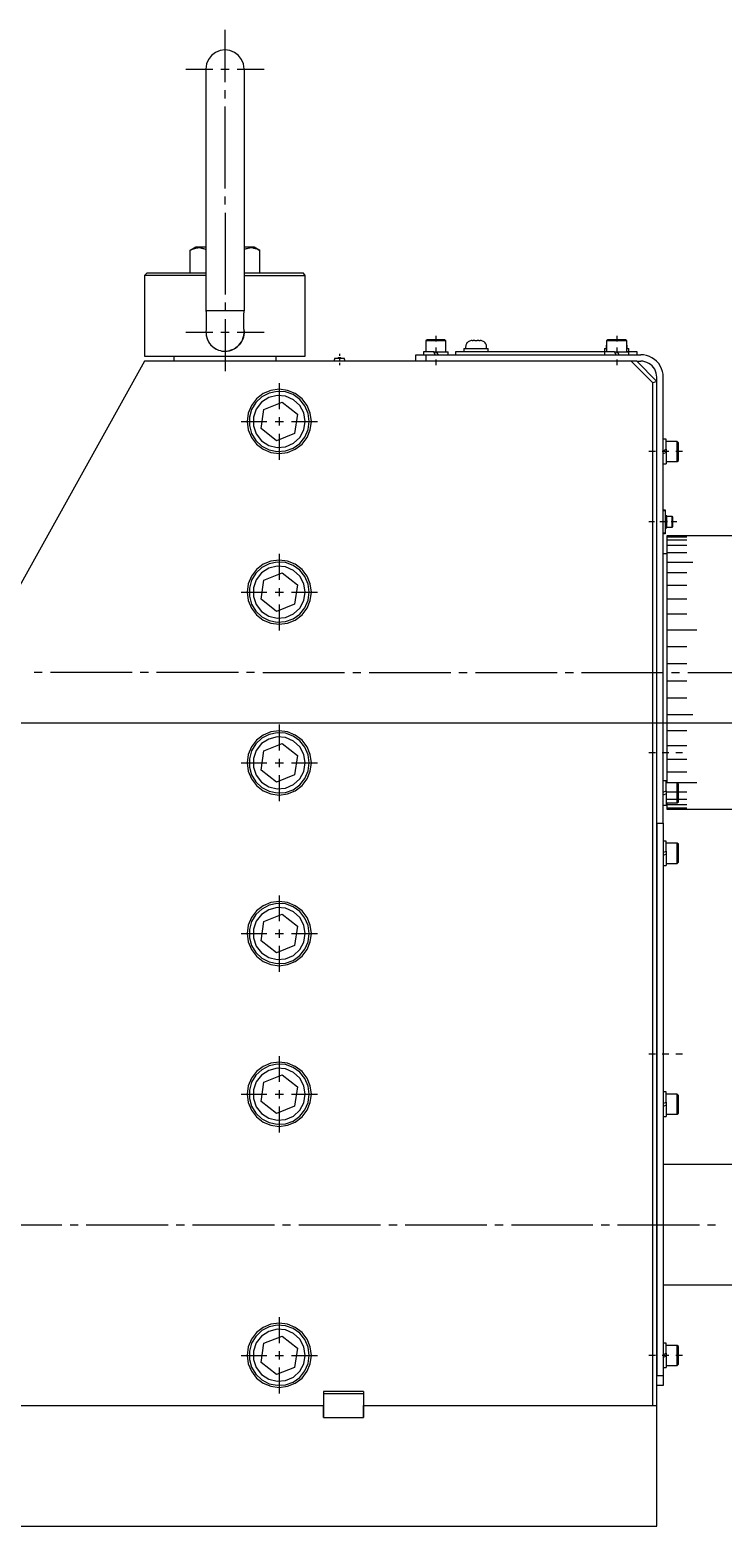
# Model space of a CAD drawing. Header units: millimetres. Extents: x -211 to 45495, y 24 to 52952.
# Drawn here: x 23802 to 24147, y 27031 to 27776 of the extents above; entities that cross this region are included whole.
import ezdxf

# ---------------------------------------------------------------- set-up
doc = ezdxf.new("R2010")
doc.units = ezdxf.units.MM
doc.layers.add('Layer2', color=7, linetype='Continuous')

# ---------------------------------------------------------------- blocks, each defined once
blk = doc.blocks.new('BLKF417')
at = {"layer": 'Layer2', "color": 7, "linetype": 'Continuous', "lineweight": 25}
for p, q in [((24108.42, 27611.16), (24107.38, 27611.42)), ((24109.45, 27610.81), (24108.42, 27611.16)), ((24110.4, 27610.38), (24109.45, 27610.81)), ((24111.26, 27609.78), (24110.4, 27610.38)), ((24112.03, 27609.09), (24111.26, 27609.78)), ((24112.72, 27608.32), (24112.03, 27609.09)), ((24113.33, 27607.45), (24112.72, 27608.32)), ((24113.76, 27606.51), (24113.33, 27607.45)), ((24114.1, 27605.56), (24113.76, 27606.51)), ((24114.27, 27604.53), (24114.1, 27605.56)), ((24114.36, 27603.49), (24114.27, 27604.53)), ((24114.36, 27381.49), (24114.36, 27603.49))]:
    blk.add_line(p, q, dxfattribs=at)
blk = doc.blocks.new('BLKF418')
at = {"layer": 'Layer2', "color": 7, "linetype": 'Continuous', "lineweight": 25}
for p, q in [((24109.28, 27614.26), (24107.81, 27614.6)), ((24110.66, 27613.83), (24109.28, 27614.26)), ((24111.95, 27613.14), (24110.66, 27613.83)), ((24113.24, 27612.36), (24111.95, 27613.14)), ((24114.27, 27611.42), (24113.24, 27612.36)), ((24115.31, 27610.3), (24114.27, 27611.42)), ((24116.08, 27609.09), (24115.31, 27610.3)), ((24116.77, 27607.71), (24116.08, 27609.09)), ((24117.2, 27606.33), (24116.77, 27607.71)), ((24117.46, 27604.96), (24117.2, 27606.33)), ((24117.54, 27603.49), (24117.46, 27604.96))]:
    blk.add_line(p, q, dxfattribs=at)
blk = doc.blocks.new('BLKF530')
at = {"layer": 'Layer2', "color": 7, "linetype": 'Continuous', "lineweight": 25}
for p, q in [((23889.86, 27626.14), (23889.95, 27625.37)), ((23889.95, 27625.37), (23889.95, 27624.59)), ((23889.95, 27624.59), (23890.12, 27623.82)), ((23890.12, 27623.82), (23890.38, 27623.04)), ((23890.38, 27623.04), (23890.63, 27622.27)), ((23890.63, 27622.27), (23890.98, 27621.49)), ((23890.98, 27621.49), (23891.41, 27620.8)), ((23891.41, 27620.8), (23891.84, 27620.11)), ((23891.84, 27620.11), (23892.36, 27619.51)), ((23892.36, 27619.51), (23892.96, 27618.99)), ((23892.96, 27618.99), (23893.56, 27618.39)), ((23893.56, 27618.39), (23894.25, 27617.96))]:
    blk.add_line(p, q, dxfattribs=at)
blk = doc.blocks.new('BLKF531')
at = {"layer": 'Layer2', "color": 7, "linetype": 'Continuous', "lineweight": 25}
for p, q in [((23908.72, 27624.42), (23908.55, 27623.39)), ((23908.89, 27625.54), (23908.72, 27624.42)), ((23908.89, 27626.57), (23908.89, 27625.54)), ((23903.9, 27617.53), (23902.86, 27617.1)), ((23904.76, 27618.13), (23903.9, 27617.53)), ((23905.62, 27618.82), (23904.76, 27618.13)), ((23906.39, 27619.6), (23905.62, 27618.82)), ((23907.08, 27620.46), (23906.39, 27619.6)), ((23907.68, 27621.32), (23907.08, 27620.46)), ((23908.2, 27622.35), (23907.68, 27621.32)), ((23908.55, 27623.39), (23908.2, 27622.35))]:
    blk.add_line(p, q, dxfattribs=at)
blk = doc.blocks.new('BLKF532')
at = {"layer": 'Layer2', "color": 7, "linetype": 'Continuous', "lineweight": 25}
for p, q in [((23882.11, 27666.7), (23882.54, 27666.87)), ((23882.11, 27655.25), (23882.11, 27666.7)), ((23882.54, 27666.87), (23882.88, 27667.05)), ((23882.88, 27667.05), (23883.23, 27667.22)), ((23883.23, 27667.22), (23883.66, 27667.39)), ((23883.66, 27667.39), (23884, 27667.56)), ((23884, 27667.56), (23884.35, 27667.65)), ((23884.35, 27667.65), (23884.43, 27667.65)), ((23884.43, 27667.65), (23884.86, 27667.82)), ((23884.86, 27667.82), (23885.38, 27667.91)), ((23885.38, 27667.91), (23885.81, 27667.91)), ((23885.81, 27667.91), (23886.33, 27667.99)), ((23886.33, 27667.99), (23886.67, 27667.99)), ((23886.67, 27667.99), (23886.76, 27667.99)), ((23886.76, 27667.99), (23887.19, 27667.91)), ((23887.19, 27667.91), (23887.62, 27667.82)), ((23887.62, 27667.82), (23887.96, 27667.73)), ((23887.96, 27667.73), (23888.4, 27667.65)), ((23888.4, 27667.65), (23888.74, 27667.56)), ((23888.74, 27667.56), (23889.17, 27667.39)), ((23889.17, 27667.39), (23889.51, 27667.22))]:
    blk.add_line(p, q, dxfattribs=at)
blk = doc.blocks.new('BLKF533')
at = {"layer": 'Layer2', "color": 7, "linetype": 'Continuous', "lineweight": 25}
for p, q in [((23908.89, 27667.13), (23909.32, 27667.22)), ((23908.89, 27667.05), (23908.89, 27667.13)), ((23909.32, 27667.22), (23909.67, 27667.39)), ((23909.67, 27667.39), (23910.1, 27667.56)), ((23910.1, 27667.56), (23910.35, 27667.65)), ((23910.35, 27667.65), (23910.87, 27667.82)), ((23910.87, 27667.82), (23911.3, 27667.91)), ((23911.3, 27667.91), (23911.82, 27667.91)), ((23911.82, 27667.91), (23912.25, 27667.99)), ((23912.25, 27667.99), (23912.68, 27667.99)), ((23912.68, 27667.99), (23912.77, 27667.99)), ((23912.77, 27667.99), (23913.2, 27667.91)), ((23913.2, 27667.91), (23913.54, 27667.82)), ((23913.54, 27667.82), (23913.97, 27667.73)), ((23913.97, 27667.73), (23914.4, 27667.65)), ((23914.4, 27667.65), (23914.66, 27667.56)), ((23914.66, 27667.56), (23914.75, 27667.56)), ((23914.75, 27667.56), (23915.18, 27667.39)), ((23915.18, 27667.39), (23915.61, 27667.22)), ((23915.61, 27667.22), (23915.95, 27666.96)), ((23915.95, 27666.96), (23916.38, 27666.79))]:
    blk.add_line(p, q, dxfattribs=at)
blk = doc.blocks.new('BLKF534')
at = {"layer": 'Layer2', "color": 7, "linetype": 'Continuous', "lineweight": 25}
for p, q in [((23908.46, 27623.21), (23908.72, 27624.25)), ((23908.72, 27624.25), (23908.89, 27625.37)), ((23901.57, 27616.67), (23902.6, 27617.01)), ((23902.6, 27617.01), (23903.64, 27617.44)), ((23903.64, 27617.44), (23904.58, 27617.96)), ((23904.58, 27617.96), (23905.45, 27618.65)), ((23905.45, 27618.65), (23906.31, 27619.42)), ((23906.31, 27619.42), (23907, 27620.29)), ((23907, 27620.29), (23907.6, 27621.15)), ((23907.6, 27621.15), (23908.12, 27622.18)), ((23908.12, 27622.18), (23908.46, 27623.21))]:
    blk.add_line(p, q, dxfattribs=at)
blk = doc.blocks.new('BLKF535')
at = {"layer": 'Layer2', "color": 7, "linetype": 'Continuous', "lineweight": 25}
for p, q in [((23897.09, 27616.75), (23897.44, 27616.67)), ((23897.44, 27616.67), (23897.87, 27616.5)), ((23897.87, 27616.5), (23897.95, 27616.5)), ((23897.95, 27616.5), (23898.38, 27616.41)), ((23898.38, 27616.41), (23898.47, 27616.41)), ((23898.47, 27616.41), (23898.82, 27616.41)), ((23898.82, 27616.41), (23899.16, 27616.41)), ((23899.16, 27616.41), (23899.5, 27616.32)), ((23899.5, 27616.32), (23899.85, 27616.41)), ((23899.85, 27616.41), (23900.28, 27616.41)), ((23900.28, 27616.41), (23900.54, 27616.5)), ((23900.54, 27616.5), (23900.97, 27616.58)), ((23900.97, 27616.58), (23901.4, 27616.67))]:
    blk.add_line(p, q, dxfattribs=at)
blk = doc.blocks.new('BLKF536')
at = {"layer": 'Layer2', "color": 7, "linetype": 'Continuous', "lineweight": 25}
for p, q in [((23908.8, 27635.36), (23908.89, 27635.79)), ((23908.8, 27627.43), (23908.8, 27635.36)), ((23908.89, 27635.79), (23908.89, 27636.22)), ((23908.89, 27627.17), (23908.8, 27627.43)), ((23908.89, 27626.4), (23908.89, 27627.17))]:
    blk.add_line(p, q, dxfattribs=at)
blk = doc.blocks.new('BLKF537')
at = {"layer": 'Layer2', "color": 7, "linetype": 'Continuous', "lineweight": 25}
for p, q in [((23889.86, 27636.56), (23889.86, 27636.47)), ((23889.86, 27636.47), (23889.95, 27636.04)), ((23889.95, 27636.04), (23889.95, 27626.74)), ((23889.95, 27626.74), (23889.86, 27626.4)), ((23889.86, 27626.4), (23889.95, 27625.37)), ((23889.95, 27625.37), (23890.03, 27624.25)), ((23890.03, 27624.25), (23890.29, 27623.21)), ((23890.29, 27623.21), (23890.72, 27622.18)), ((23890.72, 27622.18), (23891.15, 27621.15)), ((23891.15, 27621.15), (23891.75, 27620.29)), ((23891.75, 27620.29), (23892.53, 27619.42)), ((23892.53, 27619.42), (23893.3, 27618.65)), ((23893.3, 27618.65), (23894.16, 27618.05)), ((23894.16, 27618.05), (23895.11, 27617.44)), ((23895.11, 27617.44), (23896.15, 27617.01))]:
    blk.add_line(p, q, dxfattribs=at)
blk = doc.blocks.new('BLKF538')
at = {"layer": 'Layer2', "color": 7, "linetype": 'Continuous', "lineweight": 25}
for p, q in [((23894.6, 27765.22), (23892.7, 27763.67)), ((23896.92, 27766.16), (23894.6, 27765.22)), ((23899.42, 27766.42), (23896.92, 27766.16)), ((23901.83, 27766.16), (23899.42, 27766.42)), ((23904.15, 27765.22), (23901.83, 27766.16)), ((23906.13, 27763.67), (23904.15, 27765.22)), ((23890.2, 27759.45), (23889.86, 27756.95)), ((23891.15, 27761.68), (23890.2, 27759.45)), ((23892.7, 27763.67), (23891.15, 27761.68)), ((23907.6, 27761.68), (23906.13, 27763.67)), ((23908.55, 27759.45), (23907.6, 27761.68)), ((23908.89, 27756.95), (23908.55, 27759.45))]:
    blk.add_line(p, q, dxfattribs=at)
blk = doc.blocks.new('BLKF581')
at = {"layer": 'Layer2', "color": 7, "linetype": 'Continuous', "lineweight": 25}
for p, q in [((23917.76, 27258.69), (23914.75, 27255.94)), ((23921.38, 27260.59), (23917.76, 27258.69)), ((23925.34, 27261.45), (23921.38, 27260.59)), ((23929.47, 27261.19), (23925.34, 27261.45)), ((23933.26, 27259.81), (23929.47, 27261.19)), ((23936.62, 27257.4), (23933.26, 27259.81)), ((23912.59, 27252.41), (23911.56, 27248.53)), ((23914.75, 27255.94), (23912.59, 27252.41)), ((23939.2, 27254.3), (23936.62, 27257.4)), ((23940.84, 27250.51), (23939.2, 27254.3)), ((23911.56, 27248.53), (23911.56, 27244.4)), ((23911.56, 27244.4), (23912.59, 27240.52)), ((23941.36, 27246.46), (23940.84, 27250.51)), ((23912.59, 27240.52), (23914.75, 27236.99)), ((23914.75, 27236.99), (23917.76, 27234.24)), ((23936.62, 27235.53), (23939.2, 27238.71)), ((23939.2, 27238.71), (23940.84, 27242.42)), ((23917.76, 27234.24), (23921.38, 27232.34)), ((23921.38, 27232.34), (23925.34, 27231.48)), ((23925.34, 27231.48), (23929.47, 27231.74)), ((23929.47, 27231.74), (23933.26, 27233.12)), ((23933.26, 27233.12), (23936.62, 27235.53))]:
    blk.add_line(p, q, dxfattribs=at)
blk = doc.blocks.new('BLKF582')
at = {"layer": 'Layer2', "color": 7, "linetype": 'Continuous', "lineweight": 25}
for p, q in [((23925.34, 27259.38), (23921.2, 27258.35)), ((23929.56, 27259.04), (23925.34, 27259.38)), ((23933.52, 27257.31), (23929.56, 27259.04)), ((23914.92, 27252.66), (23913.54, 27248.62)), ((23917.59, 27256.02), (23914.92, 27252.66)), ((23921.2, 27258.35), (23917.59, 27256.02)), ((23936.62, 27254.47), (23933.52, 27257.31)), ((23938.69, 27250.68), (23936.62, 27254.47)), ((23913.54, 27248.62), (23913.54, 27244.31)), ((23913.54, 27244.31), (23914.92, 27240.26)), ((23939.37, 27246.46), (23938.69, 27250.68)), ((23914.92, 27240.26), (23917.59, 27236.91)), ((23917.59, 27236.91), (23921.2, 27234.58)), ((23933.52, 27235.61), (23936.62, 27238.46)), ((23936.62, 27238.46), (23938.69, 27242.24)), ((23921.2, 27234.58), (23925.34, 27233.55)), ((23925.34, 27233.55), (23929.56, 27233.89)), ((23929.56, 27233.89), (23933.52, 27235.61))]:
    blk.add_line(p, q, dxfattribs=at)
blk = doc.blocks.new('BLKF583')
at = {"layer": 'Layer2', "color": 7, "linetype": 'Continuous', "lineweight": 25}
for p, q in [((23914.75, 27505.93), (23912.59, 27502.39)), ((23917.76, 27508.68), (23914.75, 27505.93)), ((23921.38, 27510.58), (23917.76, 27508.68)), ((23925.34, 27511.44), (23921.38, 27510.58)), ((23929.47, 27511.18), (23925.34, 27511.44)), ((23933.26, 27509.8), (23929.47, 27511.18)), ((23936.62, 27507.39), (23933.26, 27509.8)), ((23939.2, 27504.29), (23936.62, 27507.39)), ((23912.59, 27502.39), (23911.56, 27498.52)), ((23911.56, 27498.52), (23911.56, 27494.39)), ((23940.84, 27500.5), (23939.2, 27504.29)), ((23941.36, 27496.45), (23940.84, 27500.5)), ((23911.56, 27494.39), (23912.59, 27490.51)), ((23912.59, 27490.51), (23914.75, 27486.98)), ((23939.2, 27488.7), (23940.84, 27492.41)), ((23914.75, 27486.98), (23917.76, 27484.22)), ((23917.76, 27484.22), (23921.38, 27482.33)), ((23921.38, 27482.33), (23925.34, 27481.47)), ((23929.47, 27481.81), (23933.26, 27483.11)), ((23933.26, 27483.11), (23936.62, 27485.52)), ((23936.62, 27485.52), (23939.2, 27488.7)), ((23925.34, 27481.47), (23929.47, 27481.81))]:
    blk.add_line(p, q, dxfattribs=at)
blk = doc.blocks.new('BLKF584')
at = {"layer": 'Layer2', "color": 7, "linetype": 'Continuous', "lineweight": 25}
for p, q in [((23917.59, 27506.01), (23914.92, 27502.65)), ((23921.2, 27508.34), (23917.59, 27506.01)), ((23925.34, 27509.37), (23921.2, 27508.34)), ((23929.56, 27509.03), (23925.34, 27509.37)), ((23933.52, 27507.3), (23929.56, 27509.03)), ((23936.62, 27504.46), (23933.52, 27507.3)), ((23938.69, 27500.67), (23936.62, 27504.46)), ((23914.92, 27502.65), (23913.54, 27498.61)), ((23913.54, 27498.61), (23913.54, 27494.3)), ((23939.37, 27496.45), (23938.69, 27500.67)), ((23913.54, 27494.3), (23914.92, 27490.25)), ((23914.92, 27490.25), (23917.59, 27486.89)), ((23936.62, 27488.44), (23938.69, 27492.23)), ((23917.59, 27486.89), (23921.2, 27484.57)), ((23921.2, 27484.57), (23925.34, 27483.54)), ((23925.34, 27483.54), (23929.56, 27483.88)), ((23929.56, 27483.88), (23933.52, 27485.6)), ((23933.52, 27485.6), (23936.62, 27488.44))]:
    blk.add_line(p, q, dxfattribs=at)
blk = doc.blocks.new('BLKF585')
at = {"layer": 'Layer2', "color": 7, "linetype": 'Continuous', "lineweight": 25}
for p, q in [((23921.2, 27423.34), (23917.59, 27421.02)), ((23925.34, 27424.38), (23921.2, 27423.34)), ((23929.56, 27424.03), (23925.34, 27424.38)), ((23933.52, 27422.31), (23929.56, 27424.03)), ((23914.92, 27417.66), (23913.54, 27413.61)), ((23917.59, 27421.02), (23914.92, 27417.66)), ((23936.62, 27419.47), (23933.52, 27422.31)), ((23938.69, 27415.68), (23936.62, 27419.47)), ((23939.37, 27411.46), (23938.69, 27415.68)), ((23913.54, 27413.61), (23913.54, 27409.31)), ((23913.54, 27409.31), (23914.92, 27405.26)), ((23914.92, 27405.26), (23917.59, 27401.9)), ((23917.59, 27401.9), (23921.2, 27399.57)), ((23929.56, 27398.89), (23933.52, 27400.61)), ((23933.52, 27400.61), (23936.62, 27403.45)), ((23936.62, 27403.45), (23938.69, 27407.24)), ((23921.2, 27399.57), (23925.34, 27398.54)), ((23925.34, 27398.54), (23929.56, 27398.89))]:
    blk.add_line(p, q, dxfattribs=at)
blk = doc.blocks.new('BLKF586')
at = {"layer": 'Layer2', "color": 7, "linetype": 'Continuous', "lineweight": 25}
for p, q in [((23917.76, 27423.69), (23914.75, 27420.93)), ((23921.38, 27425.58), (23917.76, 27423.69)), ((23925.34, 27426.44), (23921.38, 27425.58)), ((23929.47, 27426.18), (23925.34, 27426.44)), ((23933.26, 27424.81), (23929.47, 27426.18)), ((23936.62, 27422.39), (23933.26, 27424.81)), ((23912.59, 27417.4), (23911.56, 27413.53)), ((23914.75, 27420.93), (23912.59, 27417.4)), ((23939.2, 27419.29), (23936.62, 27422.39)), ((23940.84, 27415.51), (23939.2, 27419.29)), ((23941.36, 27411.46), (23940.84, 27415.51)), ((23911.56, 27413.53), (23911.56, 27409.39)), ((23911.56, 27409.39), (23912.59, 27405.52)), ((23912.59, 27405.52), (23914.75, 27401.99)), ((23914.75, 27401.99), (23917.76, 27399.23)), ((23933.26, 27398.11), (23936.62, 27400.52)), ((23936.62, 27400.52), (23939.2, 27403.71)), ((23939.2, 27403.71), (23940.84, 27407.41)), ((23917.76, 27399.23), (23921.38, 27397.34)), ((23921.38, 27397.34), (23925.34, 27396.47)), ((23925.34, 27396.47), (23929.47, 27396.73)), ((23929.47, 27396.73), (23933.26, 27398.11))]:
    blk.add_line(p, q, dxfattribs=at)
blk = doc.blocks.new('BLKF587')
at = {"layer": 'Layer2', "color": 7, "linetype": 'Continuous', "lineweight": 25}
for p, q in [((23917.59, 27336.02), (23914.92, 27332.66)), ((23921.2, 27338.35), (23917.59, 27336.02)), ((23925.34, 27339.38), (23921.2, 27338.35)), ((23929.56, 27339.04), (23925.34, 27339.38)), ((23933.52, 27337.31), (23929.56, 27339.04)), ((23936.62, 27334.47), (23933.52, 27337.31)), ((23938.69, 27330.68), (23936.62, 27334.47)), ((23914.92, 27332.66), (23913.54, 27328.62)), ((23913.54, 27328.62), (23913.54, 27324.31)), ((23939.37, 27326.46), (23938.69, 27330.68)), ((23913.54, 27324.31), (23914.92, 27320.26)), ((23914.92, 27320.26), (23917.59, 27316.91)), ((23933.52, 27315.61), (23936.62, 27318.46)), ((23936.62, 27318.46), (23938.69, 27322.24)), ((23917.59, 27316.91), (23921.2, 27314.58)), ((23921.2, 27314.58), (23925.34, 27313.55)), ((23925.34, 27313.55), (23929.56, 27313.89)), ((23929.56, 27313.89), (23933.52, 27315.61))]:
    blk.add_line(p, q, dxfattribs=at)
blk = doc.blocks.new('BLKF588')
at = {"layer": 'Layer2', "color": 7, "linetype": 'Continuous', "lineweight": 25}
for p, q in [((23921.38, 27340.59), (23917.76, 27338.69)), ((23925.34, 27341.45), (23921.38, 27340.59)), ((23929.47, 27341.19), (23925.34, 27341.45)), ((23933.26, 27339.81), (23929.47, 27341.19)), ((23914.75, 27335.94), (23912.59, 27332.41)), ((23917.76, 27338.69), (23914.75, 27335.94)), ((23936.62, 27337.4), (23933.26, 27339.81)), ((23939.2, 27334.21), (23936.62, 27337.4)), ((23940.84, 27330.51), (23939.2, 27334.21)), ((23912.59, 27332.41), (23911.56, 27328.53)), ((23911.56, 27328.53), (23911.56, 27324.4)), ((23941.36, 27326.46), (23940.84, 27330.51)), ((23911.56, 27324.4), (23912.59, 27320.52)), ((23912.59, 27320.52), (23914.75, 27316.99)), ((23936.62, 27315.53), (23939.2, 27318.63)), ((23939.2, 27318.63), (23940.84, 27322.42)), ((23914.75, 27316.99), (23917.76, 27314.24)), ((23917.76, 27314.24), (23921.38, 27312.34)), ((23921.38, 27312.34), (23925.34, 27311.48)), ((23925.34, 27311.48), (23929.47, 27311.74)), ((23929.47, 27311.74), (23933.26, 27313.12)), ((23933.26, 27313.12), (23936.62, 27315.53))]:
    blk.add_line(p, q, dxfattribs=at)
blk = doc.blocks.new('BLKF589')
at = {"layer": 'Layer2', "color": 7, "linetype": 'Continuous', "lineweight": 25}
for p, q in [((23925.34, 27594.45), (23921.2, 27593.33)), ((23929.56, 27594.02), (23925.34, 27594.45)), ((23933.52, 27592.3), (23929.56, 27594.02)), ((23914.92, 27587.65), (23913.54, 27583.6)), ((23917.59, 27591.01), (23914.92, 27587.65)), ((23921.2, 27593.33), (23917.59, 27591.01)), ((23936.62, 27589.46), (23933.52, 27592.3)), ((23938.69, 27585.67), (23936.62, 27589.46)), ((23913.54, 27583.6), (23913.54, 27579.29)), ((23913.54, 27579.29), (23914.92, 27575.25)), ((23939.37, 27581.45), (23938.69, 27585.67)), ((23914.92, 27575.25), (23917.59, 27571.89)), ((23917.59, 27571.89), (23921.2, 27569.56)), ((23933.52, 27570.6), (23936.62, 27573.44)), ((23936.62, 27573.44), (23938.69, 27577.23)), ((23921.2, 27569.56), (23925.34, 27568.53)), ((23925.34, 27568.53), (23929.56, 27568.88)), ((23929.56, 27568.88), (23933.52, 27570.6))]:
    blk.add_line(p, q, dxfattribs=at)
blk = doc.blocks.new('BLKF590')
at = {"layer": 'Layer2', "color": 7, "linetype": 'Continuous', "lineweight": 25}
for p, q in [((23921.38, 27595.57), (23917.76, 27593.68)), ((23925.34, 27596.43), (23921.38, 27595.57)), ((23929.47, 27596.17), (23925.34, 27596.43)), ((23933.26, 27594.8), (23929.47, 27596.17)), ((23936.62, 27592.38), (23933.26, 27594.8)), ((23912.59, 27587.39), (23911.56, 27583.51)), ((23914.75, 27590.92), (23912.59, 27587.39)), ((23917.76, 27593.68), (23914.75, 27590.92)), ((23939.2, 27589.28), (23936.62, 27592.38)), ((23940.84, 27585.5), (23939.2, 27589.28)), ((23911.56, 27583.51), (23911.56, 27579.38)), ((23911.56, 27579.38), (23912.59, 27575.51)), ((23941.36, 27581.45), (23940.84, 27585.5)), ((23912.59, 27575.51), (23914.75, 27571.98)), ((23914.75, 27571.98), (23917.76, 27569.22)), ((23936.62, 27570.51), (23939.2, 27573.7)), ((23939.2, 27573.7), (23940.84, 27577.4)), ((23917.76, 27569.22), (23921.38, 27567.32)), ((23921.38, 27567.32), (23925.34, 27566.46)), ((23925.34, 27566.46), (23929.47, 27566.81)), ((23929.47, 27566.81), (23933.26, 27568.1)), ((23933.26, 27568.1), (23936.62, 27570.51))]:
    blk.add_line(p, q, dxfattribs=at)
blk = doc.blocks.new('BLKF591')
at = {"layer": 'Layer2', "color": 7, "linetype": 'Continuous', "lineweight": 25}
for p, q in [((23914.75, 27125.9), (23912.59, 27122.46)), ((23917.76, 27128.75), (23914.75, 27125.9)), ((23921.38, 27130.64), (23917.76, 27128.75)), ((23925.34, 27131.42), (23921.38, 27130.64)), ((23929.47, 27131.16), (23925.34, 27131.42)), ((23933.26, 27129.78), (23929.47, 27131.16)), ((23936.62, 27127.45), (23933.26, 27129.78)), ((23939.2, 27124.27), (23936.62, 27127.45)), ((23912.59, 27122.46), (23911.56, 27118.5)), ((23911.56, 27118.5), (23911.56, 27114.45)), ((23940.84, 27120.48), (23939.2, 27124.27)), ((23941.36, 27116.43), (23940.84, 27120.48)), ((23911.56, 27114.45), (23912.59, 27110.49)), ((23912.59, 27110.49), (23914.75, 27107.04)), ((23939.2, 27108.68), (23940.84, 27112.38)), ((23914.75, 27107.04), (23917.76, 27104.2)), ((23917.76, 27104.2), (23921.38, 27102.31)), ((23921.38, 27102.31), (23925.34, 27101.53)), ((23929.47, 27101.79), (23933.26, 27103.17)), ((23933.26, 27103.17), (23936.62, 27105.49)), ((23936.62, 27105.49), (23939.2, 27108.68)), ((23925.34, 27101.53), (23929.47, 27101.79))]:
    blk.add_line(p, q, dxfattribs=at)
blk = doc.blocks.new('BLKF592')
at = {"layer": 'Layer2', "color": 7, "linetype": 'Continuous', "lineweight": 25}
for p, q in [((23917.59, 27125.99), (23914.92, 27122.63)), ((23921.2, 27128.4), (23917.59, 27125.99)), ((23925.34, 27129.43), (23921.2, 27128.4)), ((23929.56, 27129.09), (23925.34, 27129.43)), ((23933.52, 27127.37), (23929.56, 27129.09)), ((23936.62, 27124.44), (23933.52, 27127.37)), ((23914.92, 27122.63), (23913.54, 27118.58)), ((23913.54, 27118.58), (23913.54, 27114.36)), ((23938.69, 27120.65), (23936.62, 27124.44)), ((23939.37, 27116.43), (23938.69, 27120.65)), ((23913.54, 27114.36), (23914.92, 27110.32)), ((23914.92, 27110.32), (23917.59, 27106.87)), ((23936.62, 27108.51), (23938.69, 27112.21)), ((23917.59, 27106.87), (23921.2, 27104.55)), ((23921.2, 27104.55), (23925.34, 27103.51)), ((23925.34, 27103.51), (23929.56, 27103.86)), ((23929.56, 27103.86), (23933.52, 27105.58)), ((23933.52, 27105.58), (23936.62, 27108.51))]:
    blk.add_line(p, q, dxfattribs=at)
blk = doc.blocks.new('BLKF612')
at = {"layer": 'Layer2', "color": 7, "linetype": 'Continuous', "lineweight": 25}
for p, q in [((23955.74, 27613.05), (23955.65, 27613.05)), ((23955.65, 27613.05), (23955.65, 27612.97)), ((23955.82, 27613.14), (23955.74, 27613.14)), ((23955.74, 27613.14), (23955.74, 27613.05)), ((23955.91, 27613.22), (23955.82, 27613.22)), ((23955.82, 27613.22), (23955.82, 27613.14))]:
    blk.add_line(p, q, dxfattribs=at)
blk = doc.blocks.new('BLKF613')
at = {"layer": 'Layer2', "color": 7, "linetype": 'Continuous', "lineweight": 25}
for p, q in [((23956.94, 27613.14), (23956.94, 27613.22)), ((23957.03, 27613.14), (23956.94, 27613.14)), ((23957.03, 27613.05), (23957.03, 27613.14)), ((23957.11, 27613.05), (23957.03, 27613.05)), ((23957.11, 27612.97), (23957.11, 27613.05)), ((23957.2, 27612.97), (23957.11, 27612.97))]:
    blk.add_line(p, q, dxfattribs=at)
blk = doc.blocks.new('BLKF618')
at = {"layer": 'Layer2', "color": 7, "linetype": 'Continuous', "lineweight": 25}
for p, q in [((24089.21, 27619.08), (24089.13, 27618.99)), ((24089.13, 27618.99), (24089.13, 27618.91)), ((24089.13, 27618.91), (24089.13, 27618.74)), ((24089.13, 27618.74), (24089.13, 27618.65)), ((24089.3, 27619.51), (24089.21, 27619.42)), ((24089.21, 27619.42), (24089.21, 27619.25)), ((24089.21, 27619.25), (24089.21, 27619.17)), ((24089.21, 27619.17), (24089.21, 27619.08)), ((24089.39, 27619.77), (24089.3, 27619.68)), ((24089.3, 27619.68), (24089.3, 27619.51))]:
    blk.add_line(p, q, dxfattribs=at)
blk = doc.blocks.new('BLKF619')
at = {"layer": 'Layer2', "color": 7, "linetype": 'Continuous', "lineweight": 25}
for p, q in [((24099.46, 27619.6), (24099.46, 27619.68)), ((24099.46, 27619.51), (24099.46, 27619.6)), ((24099.55, 27619.42), (24099.46, 27619.51)), ((24099.55, 27619.08), (24099.55, 27619.42)), ((24099.63, 27618.99), (24099.55, 27619.08)), ((24099.63, 27618.56), (24099.63, 27618.99))]:
    blk.add_line(p, q, dxfattribs=at)
blk = doc.blocks.new('BLKF620')
at = {"layer": 'Layer2', "color": 7, "linetype": 'Continuous', "lineweight": 25}
for p, q in [((24019.37, 27619.77), (24019.2, 27619.42)), ((24019.2, 27619.42), (24019.2, 27618.99)), ((24019.55, 27620.11), (24019.37, 27619.77)), ((24019.81, 27620.54), (24019.55, 27620.11)), ((24020.06, 27620.8), (24019.81, 27620.54)), ((24020.41, 27621.06), (24020.06, 27620.8)), ((24020.75, 27621.32), (24020.41, 27621.06)), ((24021.1, 27621.49), (24020.75, 27621.32)), ((24021.53, 27621.66), (24021.1, 27621.49)), ((24021.96, 27621.75), (24021.53, 27621.66)), ((24022.3, 27621.75), (24021.96, 27621.75))]:
    blk.add_line(p, q, dxfattribs=at)
blk = doc.blocks.new('BLKF621')
at = {"layer": 'Layer2', "color": 7, "linetype": 'Continuous', "lineweight": 25}
for p, q in [((24026.87, 27621.75), (24026.44, 27621.75)), ((24027.3, 27621.66), (24026.87, 27621.75)), ((24027.64, 27621.49), (24027.3, 27621.66)), ((24028.07, 27621.32), (24027.64, 27621.49)), ((24028.42, 27621.06), (24028.07, 27621.32)), ((24028.68, 27620.8), (24028.42, 27621.06)), ((24028.93, 27620.54), (24028.68, 27620.8)), ((24029.19, 27620.11), (24028.93, 27620.54)), ((24029.36, 27619.77), (24029.19, 27620.11)), ((24029.54, 27619.42), (24029.36, 27619.77)), ((24029.62, 27618.99), (24029.54, 27619.42)), ((24029.62, 27618.56), (24029.62, 27618.99))]:
    blk.add_line(p, q, dxfattribs=at)
blk = doc.blocks.new('BLKF790')
at = {"layer": 'Layer2', "color": 7, "linetype": 'Continuous', "lineweight": 25}
for p, q in [((23922.24, 27131.93), (23918.36, 27130.3)), ((23926.37, 27132.45), (23922.24, 27131.93)), ((23930.51, 27131.93), (23926.37, 27132.45)), ((23934.38, 27130.3), (23930.51, 27131.93)), ((23915.09, 27127.8), (23912.51, 27124.44)), ((23918.36, 27130.3), (23915.09, 27127.8)), ((23937.74, 27127.8), (23934.38, 27130.3)), ((23940.24, 27124.44), (23937.74, 27127.8)), ((23910.96, 27120.65), (23910.35, 27116.43)), ((23912.51, 27124.44), (23910.96, 27120.65)), ((23941.87, 27120.65), (23940.24, 27124.44)), ((23942.39, 27116.43), (23941.87, 27120.65)), ((23910.35, 27116.43), (23910.96, 27112.3)), ((23910.96, 27112.3), (23912.51, 27108.51)), ((23940.24, 27108.51), (23941.87, 27112.3)), ((23912.51, 27108.51), (23915.09, 27105.15)), ((23915.09, 27105.15), (23918.36, 27102.65)), ((23918.36, 27102.65), (23922.24, 27101.02)), ((23930.51, 27101.02), (23934.38, 27102.65)), ((23934.38, 27102.65), (23937.74, 27105.15)), ((23937.74, 27105.15), (23940.24, 27108.51)), ((23922.24, 27101.02), (23926.37, 27100.5)), ((23926.37, 27100.5), (23930.51, 27101.02))]:
    blk.add_line(p, q, dxfattribs=at)
blk = doc.blocks.new('BLKF791')
at = {"layer": 'Layer2', "color": 7, "linetype": 'Continuous', "lineweight": 25}
for p, q in [((23918.36, 27260.33), (23915.09, 27257.74)), ((23922.24, 27261.88), (23918.36, 27260.33)), ((23926.37, 27262.48), (23922.24, 27261.88)), ((23930.51, 27261.88), (23926.37, 27262.48)), ((23934.38, 27260.33), (23930.51, 27261.88)), ((23937.74, 27257.74), (23934.38, 27260.33)), ((23912.51, 27254.47), (23910.96, 27250.6)), ((23915.09, 27257.74), (23912.51, 27254.47)), ((23940.24, 27254.47), (23937.74, 27257.74)), ((23941.87, 27250.6), (23940.24, 27254.47)), ((23910.96, 27250.6), (23910.35, 27246.46)), ((23910.35, 27246.46), (23910.96, 27242.33)), ((23942.39, 27246.46), (23941.87, 27250.6)), ((23910.96, 27242.33), (23912.51, 27238.46)), ((23912.51, 27238.46), (23915.09, 27235.18)), ((23937.74, 27235.18), (23940.24, 27238.46)), ((23940.24, 27238.46), (23941.87, 27242.33)), ((23915.09, 27235.18), (23918.36, 27232.6)), ((23918.36, 27232.6), (23922.24, 27231.05)), ((23922.24, 27231.05), (23926.37, 27230.45)), ((23926.37, 27230.45), (23930.51, 27231.05)), ((23930.51, 27231.05), (23934.38, 27232.6)), ((23934.38, 27232.6), (23937.74, 27235.18))]:
    blk.add_line(p, q, dxfattribs=at)
blk = doc.blocks.new('BLKF792')
at = {"layer": 'Layer2', "color": 7, "linetype": 'Continuous', "lineweight": 25}
for p, q in [((23922.24, 27341.88), (23918.36, 27340.33)), ((23926.37, 27342.48), (23922.24, 27341.88)), ((23930.51, 27341.88), (23926.37, 27342.48)), ((23934.38, 27340.33), (23930.51, 27341.88)), ((23912.51, 27334.47), (23910.96, 27330.6)), ((23915.09, 27337.74), (23912.51, 27334.47)), ((23918.36, 27340.33), (23915.09, 27337.74)), ((23937.74, 27337.74), (23934.38, 27340.33)), ((23940.24, 27334.47), (23937.74, 27337.74)), ((23941.87, 27330.6), (23940.24, 27334.47)), ((23910.96, 27330.6), (23910.35, 27326.46)), ((23910.35, 27326.46), (23910.96, 27322.33)), ((23942.39, 27326.46), (23941.87, 27330.6)), ((23910.96, 27322.33), (23912.51, 27318.46)), ((23912.51, 27318.46), (23915.09, 27315.18)), ((23937.74, 27315.18), (23940.24, 27318.46)), ((23940.24, 27318.46), (23941.87, 27322.33)), ((23915.09, 27315.18), (23918.36, 27312.6)), ((23918.36, 27312.6), (23922.24, 27311.05)), ((23922.24, 27311.05), (23926.37, 27310.45)), ((23926.37, 27310.45), (23930.51, 27311.05)), ((23930.51, 27311.05), (23934.38, 27312.6)), ((23934.38, 27312.6), (23937.74, 27315.18))]:
    blk.add_line(p, q, dxfattribs=at)
blk = doc.blocks.new('BLKF793')
at = {"layer": 'Layer2', "color": 7, "linetype": 'Continuous', "lineweight": 25}
for p, q in [((23915.09, 27422.74), (23912.51, 27419.47)), ((23918.36, 27425.32), (23915.09, 27422.74)), ((23922.24, 27426.87), (23918.36, 27425.32)), ((23926.37, 27427.48), (23922.24, 27426.87)), ((23930.51, 27426.87), (23926.37, 27427.48)), ((23934.38, 27425.32), (23930.51, 27426.87)), ((23937.74, 27422.74), (23934.38, 27425.32)), ((23940.24, 27419.47), (23937.74, 27422.74)), ((23910.96, 27415.59), (23910.35, 27411.46)), ((23912.51, 27419.47), (23910.96, 27415.59)), ((23941.87, 27415.59), (23940.24, 27419.47)), ((23942.39, 27411.46), (23941.87, 27415.59)), ((23910.35, 27411.46), (23910.96, 27407.33)), ((23910.96, 27407.33), (23912.51, 27403.45)), ((23912.51, 27403.45), (23915.09, 27400.18)), ((23915.09, 27400.18), (23918.36, 27397.59)), ((23934.38, 27397.59), (23937.74, 27400.18)), ((23937.74, 27400.18), (23940.24, 27403.45)), ((23940.24, 27403.45), (23941.87, 27407.33)), ((23918.36, 27397.59), (23922.24, 27396.04)), ((23922.24, 27396.04), (23926.37, 27395.44)), ((23926.37, 27395.44), (23930.51, 27396.04)), ((23930.51, 27396.04), (23934.38, 27397.59))]:
    blk.add_line(p, q, dxfattribs=at)
blk = doc.blocks.new('BLKF794')
at = {"layer": 'Layer2', "color": 7, "linetype": 'Continuous', "lineweight": 25}
for p, q in [((23922.24, 27511.95), (23918.36, 27510.32)), ((23926.37, 27512.47), (23922.24, 27511.95)), ((23930.51, 27511.95), (23926.37, 27512.47)), ((23934.38, 27510.32), (23930.51, 27511.95)), ((23912.51, 27504.46), (23910.96, 27500.59)), ((23915.09, 27507.73), (23912.51, 27504.46)), ((23918.36, 27510.32), (23915.09, 27507.73)), ((23937.74, 27507.73), (23934.38, 27510.32)), ((23940.24, 27504.46), (23937.74, 27507.73)), ((23941.87, 27500.59), (23940.24, 27504.46)), ((23910.96, 27500.59), (23910.35, 27496.45)), ((23942.39, 27496.45), (23941.87, 27500.59)), ((23910.35, 27496.45), (23910.96, 27492.32)), ((23910.96, 27492.32), (23912.51, 27488.44)), ((23940.24, 27488.44), (23941.87, 27492.32)), ((23912.51, 27488.44), (23915.09, 27485.17)), ((23915.09, 27485.17), (23918.36, 27482.59)), ((23918.36, 27482.59), (23922.24, 27481.04)), ((23930.51, 27481.04), (23934.38, 27482.59)), ((23934.38, 27482.59), (23937.74, 27485.17)), ((23937.74, 27485.17), (23940.24, 27488.44)), ((23922.24, 27481.04), (23926.37, 27480.44)), ((23926.37, 27480.44), (23930.51, 27481.04))]:
    blk.add_line(p, q, dxfattribs=at)
blk = doc.blocks.new('BLKF795')
at = {"layer": 'Layer2', "color": 7, "linetype": 'Continuous', "lineweight": 25}
for p, q in [((23918.36, 27595.31), (23915.09, 27592.73)), ((23922.24, 27596.95), (23918.36, 27595.31)), ((23926.37, 27597.46), (23922.24, 27596.95)), ((23930.51, 27596.95), (23926.37, 27597.46)), ((23934.38, 27595.31), (23930.51, 27596.95)), ((23937.74, 27592.73), (23934.38, 27595.31)), ((23912.51, 27589.46), (23910.96, 27585.58)), ((23915.09, 27592.73), (23912.51, 27589.46)), ((23940.24, 27589.46), (23937.74, 27592.73)), ((23941.87, 27585.58), (23940.24, 27589.46)), ((23910.96, 27585.58), (23910.35, 27581.45)), ((23910.35, 27581.45), (23910.96, 27577.31)), ((23942.39, 27581.45), (23941.87, 27585.58)), ((23910.96, 27577.31), (23912.51, 27573.44)), ((23912.51, 27573.44), (23915.09, 27570.17)), ((23937.74, 27570.17), (23940.24, 27573.44)), ((23940.24, 27573.44), (23941.87, 27577.31)), ((23915.09, 27570.17), (23918.36, 27567.58)), ((23918.36, 27567.58), (23922.24, 27566.03)), ((23922.24, 27566.03), (23926.37, 27565.43)), ((23926.37, 27565.43), (23930.51, 27566.03)), ((23930.51, 27566.03), (23934.38, 27567.58)), ((23934.38, 27567.58), (23937.74, 27570.17))]:
    blk.add_line(p, q, dxfattribs=at)
blk = doc.blocks.new('BLKF370')
at = {"layer": 'Layer2', "color": 7, "linetype": 'Continuous', "lineweight": 25}
for p, q in [((23899.42, 27750.4), (23899.42, 27776.41)), ((23879.87, 27756.95), (23893.3, 27756.95)), ((23889.86, 27756.95), (23889.86, 27636.47)), ((23897.35, 27756.95), (23901.4, 27756.95)), ((23905.53, 27756.95), (23918.88, 27756.95)), ((23908.89, 27756.95), (23908.89, 27636.47)), ((23899.42, 27742.31), (23899.42, 27746.36)), ((23899.42, 27697.53), (23899.42, 27738.26)), ((23899.42, 27689.43), (23899.42, 27693.48)), ((23899.42, 27685.39), (23899.42, 27644.66)), ((23884.86, 27668.25), (23882.11, 27666.61)), ((23889.86, 27668.25), (23884.86, 27668.25)), ((23889.51, 27667.22), (23889.86, 27667.05)), ((23913.89, 27668.25), (23908.89, 27668.25)), ((23916.73, 27666.61), (23913.89, 27668.25)), ((23916.38, 27666.79), (23916.73, 27666.61)), ((23916.73, 27655.25), (23916.73, 27666.61)), ((23860.41, 27655.25), (23859.37, 27654.21)), ((23859.37, 27654.21), (23859.37, 27613.91)), ((23889.86, 27654.21), (23859.37, 27654.21)), ((23889.86, 27655.25), (23860.41, 27655.25)), ((23938.43, 27655.25), (23908.89, 27655.25)), ((23908.89, 27654.21), (23939.37, 27654.21)), ((23939.37, 27654.21), (23938.43, 27655.25)), ((23939.37, 27613.91), (23939.37, 27654.21)), ((23899.42, 27640.61), (23899.42, 27636.56)), ((23908.89, 27636.47), (23889.86, 27636.47)), ((23899.42, 27632.43), (23899.42, 27606.42)), ((23908.89, 27636.22), (23908.89, 27636.56)), ((23879.87, 27625.97), (23893.3, 27625.97)), ((23897.35, 27625.97), (23901.4, 27625.97)), ((23905.53, 27625.97), (23918.88, 27625.97)), ((23908.89, 27625.37), (23908.89, 27626.4)), ((24004.39, 27624.16), (24004.39, 27621.23)), ((24094.38, 27624.16), (24094.38, 27621.23)), ((23894.25, 27617.96), (23894.94, 27617.53)), ((23896.15, 27617.01), (23897.18, 27616.75)), ((23901.4, 27616.67), (23901.66, 27616.75)), ((23902.86, 27617.1), (23901.83, 27616.75)), ((24000, 27622.18), (23999.4, 27621.58)), ((24009.39, 27621.58), (23999.4, 27621.58)), ((23999.4, 27621.58), (23999.4, 27616.15)), ((24008.78, 27622.18), (24000, 27622.18)), ((24004.39, 27618.3), (24004.39, 27615.38)), ((24009.39, 27621.58), (24008.78, 27622.18)), ((24009.39, 27616.15), (24009.39, 27621.58)), ((24014.38, 27614.69), (24014.38, 27616.24)), ((24014.38, 27616.24), (24089.39, 27616.24)), ((24018.26, 27617.79), (24018.26, 27617.7)), ((24018.26, 27617.79), (24030.48, 27617.79)), ((24018.26, 27617.7), (24018.34, 27617.62)), ((24018.34, 27616.41), (24018.26, 27616.24)), ((24018.43, 27617.79), (24018.34, 27617.62)), ((24018.34, 27617.62), (24018.34, 27617.01)), ((24018.34, 27617.62), (24018.34, 27616.41)), ((24019.2, 27618.99), (24019.12, 27618.56)), ((24019.12, 27618.56), (24019.12, 27617.79)), ((24022.39, 27621.75), (24022.3, 27621.75)), ((24022.39, 27621.75), (24022.99, 27621.75)), ((24023.77, 27621.75), (24022.99, 27621.75)), ((24023.77, 27621.75), (24024.97, 27621.75)), ((24025.75, 27621.75), (24024.97, 27621.75)), ((24025.75, 27621.75), (24026.35, 27621.75)), ((24026.44, 27621.75), (24026.35, 27621.75)), ((24029.62, 27617.79), (24029.62, 27618.56)), ((24030.48, 27616.24), (24030.48, 27617.79)), ((24088.27, 27617.79), (24088.27, 27617.36)), ((24088.27, 27617.36), (24088.35, 27617.36)), ((24088.35, 27616.75), (24088.27, 27616.67)), ((24088.27, 27616.67), (24088.27, 27616.24)), ((24088.35, 27617.79), (24088.35, 27616.75)), ((24088.35, 27617.79), (24089.39, 27617.79)), ((24088.35, 27617.36), (24088.35, 27617.01)), ((24089.13, 27618.65), (24089.13, 27618.56)), ((24089.13, 27618.56), (24089.13, 27617.79)), ((24089.99, 27622.18), (24089.39, 27621.58)), ((24099.37, 27621.58), (24089.39, 27621.58)), ((24089.39, 27621.58), (24089.39, 27616.15)), ((24098.77, 27622.18), (24089.99, 27622.18)), ((24094.38, 27618.3), (24094.38, 27615.38)), ((24099.37, 27621.58), (24098.77, 27622.18)), ((24099.37, 27616.15), (24099.37, 27621.58)), ((24099.46, 27619.68), (24099.37, 27619.77)), ((24099.37, 27617.79), (24100.49, 27617.79)), ((24099.37, 27616.24), (24104.37, 27616.24)), ((24099.63, 27617.79), (24099.63, 27618.56)), ((24100.49, 27616.24), (24100.49, 27617.79)), ((24104.37, 27616.24), (24104.37, 27614.69)), ((23859.37, 27611.42), (23722.97, 27366.85)), ((23859.37, 27613.91), (23939.37, 27613.91)), ((24104.37, 27611.42), (23859.37, 27611.42)), ((23873.93, 27613.91), (23873.93, 27611.42)), ((23924.91, 27611.42), (23924.91, 27613.91)), ((23954.01, 27612.97), (23953.5, 27611.42)), ((23954.01, 27612.97), (23958.75, 27612.97)), ((23955.65, 27612.97), (23955.56, 27612.97)), ((23955.91, 27613.22), (23956.86, 27613.22)), ((23956.43, 27615.2), (23956.43, 27614.08)), ((23956.43, 27612.88), (23956.43, 27611.76)), ((23956.43, 27610.64), (23956.43, 27609.43)), ((23956.94, 27613.22), (23956.86, 27613.22)), ((23959.27, 27611.42), (23958.75, 27612.97)), ((23994.4, 27611.42), (23994.4, 27614.69)), ((23994.4, 27614.69), (24106.35, 27614.69)), ((23998.28, 27616.15), (23998.28, 27614.69)), ((24003.27, 27616.15), (23998.28, 27616.15)), ((23999.4, 27614.69), (23999.4, 27611.42)), ((24003.27, 27616.15), (24004.74, 27616.15)), ((24003.96, 27614.69), (24003.27, 27616.15)), ((24004.39, 27612.36), (24004.39, 27609.43)), ((24004.74, 27616.15), (24010.51, 27616.15)), ((24004.74, 27616.15), (24005.51, 27614.69)), ((24010.51, 27614.69), (24010.51, 27616.15)), ((24088.27, 27616.15), (24088.27, 27614.69)), ((24093.26, 27616.15), (24088.27, 27616.15)), ((24093.26, 27616.15), (24094.72, 27616.15)), ((24094.04, 27614.69), (24093.26, 27616.15)), ((24094.38, 27612.36), (24094.38, 27609.43)), ((24094.72, 27616.15), (24100.49, 27616.15)), ((24094.72, 27616.15), (24095.5, 27614.69)), ((24100.49, 27614.69), (24100.49, 27616.15)), ((24112.38, 27600.65), (24101.53, 27611.42)), ((24104.37, 27611.42), (24106.35, 27611.42)), ((24104.37, 27611.42), (24114.36, 27601.43)), ((24107.81, 27614.6), (24106.35, 27614.69)), ((24107.38, 27611.42), (24106.35, 27611.42)), ((24114.36, 27601.43), (24112.38, 27600.65)), ((24114.36, 27091.46), (24114.36, 27601.43)), ((24117.54, 27381.49), (24117.54, 27603.49)), ((23926.37, 27600.48), (23926.37, 27587.56)), ((24112.38, 27091.46), (24112.38, 27600.65)), ((23917.33, 27577.92), (23918.79, 27587.48)), ((23918.79, 27587.48), (23927.84, 27591.09)), ((23927.84, 27591.09), (23935.41, 27585.06)), ((23907.43, 27581.45), (23920.26, 27581.45)), ((23924.39, 27581.45), (23928.44, 27581.45)), ((23926.37, 27583.51), (23926.37, 27579.38)), ((23932.49, 27581.45), (23945.4, 27581.45)), ((23935.41, 27585.06), (23934.04, 27575.42)), ((23938.69, 27577.23), (23939.37, 27581.45)), ((23940.84, 27577.4), (23941.36, 27581.45)), ((23941.87, 27577.31), (23942.39, 27581.45)), ((23924.99, 27571.8), (23917.33, 27577.92)), ((23934.04, 27575.42), (23924.99, 27571.8)), ((23926.37, 27575.33), (23926.37, 27562.42)), ((24119.09, 27572.58), (24117.54, 27572.58)), ((24119.09, 27567.58), (24119.09, 27572.58)), ((24113.76, 27566.46), (24110.4, 27566.46)), ((24120.39, 27566.46), (24117.03, 27566.46)), ((24117.54, 27566.81), (24119.09, 27567.58)), ((24119.09, 27566.03), (24117.54, 27565.34)), ((24124.52, 27571.46), (24119.09, 27571.46)), ((24119.09, 27567.58), (24119.09, 27566.03)), ((24119.09, 27566.03), (24119.09, 27560.35)), ((24127.1, 27566.46), (24123.75, 27566.46)), ((24124.52, 27561.47), (24124.52, 27571.46)), ((24125.12, 27570.86), (24124.52, 27571.46)), ((24125.12, 27562.07), (24125.12, 27570.86)), ((24117.54, 27560.35), (24119.09, 27560.35)), ((24119.09, 27561.47), (24124.52, 27561.47)), ((24124.52, 27561.47), (24125.12, 27562.07)), ((24117.54, 27537.44), (24118.58, 27537.44)), ((24118.58, 27536.93), (24117.54, 27536.93)), ((24118.58, 27537.44), (24118.58, 27525.47)), ((24119.27, 27534.43), (24118.58, 27534.43)), ((24119.27, 27532.02), (24119.27, 27534.43)), ((24113.15, 27531.42), (24110.4, 27531.42)), ((24118.75, 27531.42), (24115.91, 27531.42)), ((24118.58, 27531.67), (24119.27, 27532.02)), ((24119.27, 27531.24), (24118.58, 27530.9)), ((24118.58, 27528.49), (24119.27, 27528.49)), ((24122.02, 27534.17), (24119.27, 27534.17)), ((24119.27, 27532.02), (24119.27, 27531.24)), ((24119.27, 27528.49), (24119.27, 27531.24)), ((24119.27, 27528.75), (24122.02, 27528.75)), ((24124.26, 27531.42), (24121.51, 27531.42)), ((24122.02, 27528.75), (24122.02, 27534.17)), ((24122.28, 27533.91), (24122.02, 27534.17)), ((24122.02, 27528.75), (24122.28, 27529)), ((24122.28, 27529), (24122.28, 27533.91)), ((24117.54, 27525.99), (24118.58, 27525.99)), ((24118.58, 27525.47), (24117.54, 27525.47)), ((24119.35, 27524.44), (24119.35, 27401.47)), ((24172.4, 27524.44), (24119.35, 27524.44)), ((24134.34, 27524.44), (24119.35, 27524.44)), ((24129.34, 27523.92), (24119.35, 27523.92)), ((24129.34, 27523.92), (24119.35, 27523.92)), ((24129.34, 27522.29), (24119.35, 27522.29)), ((24129.34, 27522.29), (24119.35, 27522.29)), ((24129.34, 27519.7), (24119.35, 27519.7)), ((24129.34, 27519.7), (24119.35, 27519.7)), ((23926.37, 27515.48), (23926.37, 27502.57)), ((24119.35, 27515.48), (24117.54, 27515.48)), ((24129.34, 27516.09), (24119.35, 27516.09)), ((24129.34, 27516.09), (24119.35, 27516.09)), ((23918.79, 27502.48), (23927.84, 27506.1)), ((23927.84, 27506.1), (23935.41, 27500.07)), ((24119.35, 27511.44), (24132.36, 27511.44)), ((24119.35, 27511.44), (24132.36, 27511.44)), ((24129.34, 27506.01), (24119.35, 27506.01)), ((24129.34, 27506.01), (24119.35, 27506.01)), ((23917.33, 27492.92), (23918.79, 27502.48)), ((23926.37, 27498.52), (23926.37, 27494.39)), ((23935.41, 27500.07), (23934.04, 27490.43)), ((24129.34, 27499.81), (24119.35, 27499.81)), ((24129.34, 27499.81), (24119.35, 27499.81)), ((23907.43, 27496.45), (23920.26, 27496.45)), ((23924.99, 27486.81), (23917.33, 27492.92)), ((23924.39, 27496.45), (23928.44, 27496.45)), ((23934.04, 27490.43), (23924.99, 27486.81)), ((23926.37, 27490.34), (23926.37, 27477.42)), ((23932.49, 27496.45), (23945.4, 27496.45)), ((23938.69, 27492.23), (23939.37, 27496.45)), ((23940.84, 27492.41), (23941.36, 27496.45)), ((23941.87, 27492.32), (23942.39, 27496.45)), ((24129.34, 27492.92), (24119.35, 27492.92)), ((24129.34, 27492.92), (24119.35, 27492.92)), ((24129.34, 27485.43), (24119.35, 27485.43)), ((24129.34, 27485.43), (24119.35, 27485.43)), ((24134.34, 27477.51), (24119.35, 27477.51)), ((24134.34, 27477.51), (24119.35, 27477.51)), ((24129.34, 27469.24), (24119.35, 27469.24)), ((24129.34, 27469.24), (24119.35, 27469.24)), ((24129.34, 27460.72), (24119.35, 27460.72)), ((24129.34, 27460.72), (24119.35, 27460.72)), ((23808.4, 27456.5), (23804.35, 27456.5)), ((23853.17, 27456.5), (23812.44, 27456.5)), ((23861.27, 27456.5), (23857.22, 27456.5)), ((23906.05, 27456.5), (23865.32, 27456.5)), ((23914.14, 27456.5), (23910.1, 27456.5)), ((23918.28, 27456.5), (23958.92, 27456.5)), ((23962.97, 27456.5), (23967.02, 27456.5)), ((23971.15, 27456.5), (24011.8, 27456.5)), ((24015.84, 27456.5), (24019.98, 27456.5)), ((24024.02, 27456.5), (24064.67, 27456.5)), ((24068.8, 27456.5), (24072.85, 27456.5)), ((24076.9, 27456.5), (24117.63, 27456.5)), ((24121.68, 27456.5), (24125.73, 27456.5)), ((24129.77, 27456.5), (24184.37, 27456.5)), ((24129.34, 27452.19), (24119.35, 27452.19)), ((24129.34, 27452.19), (24119.35, 27452.19)), ((24129.34, 27443.75), (24119.35, 27443.75)), ((24129.34, 27443.75), (24119.35, 27443.75)), ((23484.43, 27431.44), (24295.37, 27431.44)), ((23926.37, 27430.49), (23926.37, 27417.57)), ((24119.35, 27435.48), (24132.36, 27435.48)), ((24119.35, 27435.48), (24132.36, 27435.48)), ((24129.34, 27427.48), (24119.35, 27427.48)), ((24129.34, 27427.48), (24119.35, 27427.48)), ((23917.33, 27407.84), (23918.79, 27417.49)), ((23918.79, 27417.49), (23927.84, 27421.1)), ((23927.84, 27421.1), (23935.41, 27415.08)), ((23935.41, 27415.08), (23934.04, 27405.43)), ((24113.76, 27416.45), (24110.4, 27416.45)), ((24120.39, 27416.45), (24117.03, 27416.45)), ((24129.34, 27419.98), (24119.35, 27419.98)), ((24129.34, 27419.98), (24119.35, 27419.98)), ((24127.1, 27416.45), (24123.75, 27416.45)), ((23907.43, 27411.46), (23920.26, 27411.46)), ((23924.99, 27401.81), (23917.33, 27407.84)), ((23924.39, 27411.46), (23928.44, 27411.46)), ((23926.37, 27413.53), (23926.37, 27409.39)), ((23932.49, 27411.46), (23945.4, 27411.46)), ((23938.69, 27407.24), (23939.37, 27411.46)), ((23940.84, 27407.41), (23941.36, 27411.46)), ((23941.87, 27407.33), (23942.39, 27411.46)), ((24129.34, 27413.09), (24119.35, 27413.09)), ((24129.34, 27413.09), (24119.35, 27413.09)), ((23934.04, 27405.43), (23924.99, 27401.81)), ((23926.37, 27405.34), (23926.37, 27392.43)), ((24119.09, 27402.59), (24117.54, 27402.59)), ((24119.09, 27397.59), (24119.09, 27402.59)), ((24124.52, 27401.47), (24119.09, 27401.47)), ((24129.34, 27406.89), (24119.35, 27406.89)), ((24129.34, 27406.89), (24119.35, 27406.89)), ((24134.34, 27401.47), (24119.35, 27401.47)), ((24134.34, 27401.47), (24119.35, 27401.47)), ((24124.52, 27391.48), (24124.52, 27401.47)), ((24125.12, 27400.87), (24124.52, 27401.47)), ((24125.12, 27392.08), (24125.12, 27400.87)), ((24117.54, 27396.82), (24119.09, 27397.59)), ((24119.09, 27396.04), (24117.54, 27395.36)), ((24119.09, 27397.59), (24119.09, 27396.04)), ((24119.09, 27396.04), (24119.09, 27390.36)), ((24129.34, 27396.91), (24119.35, 27396.91)), ((24129.34, 27396.91), (24119.35, 27396.91)), ((24129.34, 27393.2), (24119.35, 27393.2)), ((24129.34, 27393.2), (24119.35, 27393.2)), ((24117.54, 27390.36), (24119.09, 27390.36)), ((24119.09, 27391.48), (24124.52, 27391.48)), ((24119.35, 27391.48), (24119.35, 27388.47)), ((24129.34, 27390.62), (24119.35, 27390.62)), ((24129.34, 27390.62), (24119.35, 27390.62)), ((24129.34, 27388.98), (24119.35, 27388.98)), ((24129.34, 27388.98), (24119.35, 27388.98)), ((24119.35, 27388.47), (24172.4, 27388.47)), ((24119.35, 27388.47), (24132.36, 27388.47)), ((24124.52, 27391.48), (24125.12, 27392.08)), ((24114.36, 27381.49), (24114.36, 27106.44)), ((24114.36, 27381.49), (24117.54, 27381.49)), ((24114.36, 27381.49), (24117.54, 27381.49)), ((24117.54, 27381.49), (24117.54, 27101.45)), ((24119.09, 27372.53), (24117.54, 27372.53)), ((24119.09, 27367.54), (24119.09, 27372.53)), ((24124.52, 27371.5), (24119.09, 27371.5)), ((24124.52, 27361.43), (24124.52, 27371.5)), ((24125.12, 27370.9), (24124.52, 27371.5)), ((24125.12, 27362.03), (24125.12, 27370.9)), ((24117.54, 27366.85), (24119.09, 27367.54)), ((24119.09, 27366.08), (24117.54, 27365.39)), ((24119.09, 27367.54), (24119.09, 27366.08)), ((24119.09, 27366.08), (24119.09, 27360.39)), ((24117.54, 27360.39), (24119.09, 27360.39)), ((24119.09, 27361.43), (24124.52, 27361.43)), ((24124.52, 27361.43), (24125.12, 27362.03)), ((23926.37, 27345.49), (23926.37, 27332.58)), ((23918.79, 27332.49), (23927.84, 27336.11)), ((23927.84, 27336.11), (23935.41, 27330.08)), ((23907.43, 27326.46), (23920.26, 27326.46)), ((23917.33, 27322.85), (23918.79, 27332.49)), ((23924.39, 27326.46), (23928.44, 27326.46)), ((23926.37, 27328.53), (23926.37, 27324.4)), ((23932.49, 27326.46), (23945.4, 27326.46)), ((23935.41, 27330.08), (23934.04, 27320.44)), ((23938.69, 27322.24), (23939.37, 27326.46)), ((23940.84, 27322.42), (23941.36, 27326.46)), ((23941.87, 27322.33), (23942.39, 27326.46)), ((23924.99, 27316.82), (23917.33, 27322.85)), ((23934.04, 27320.44), (23924.99, 27316.82)), ((23926.37, 27320.35), (23926.37, 27307.43)), ((24113.76, 27266.44), (24110.4, 27266.44)), ((24120.39, 27266.44), (24117.03, 27266.44)), ((24127.1, 27266.44), (24123.75, 27266.44)), ((23926.37, 27265.49), (23926.37, 27252.58)), ((23917.33, 27242.85), (23918.79, 27252.49)), ((23918.79, 27252.49), (23927.84, 27256.11)), ((23927.84, 27256.11), (23935.41, 27250.08)), ((23907.43, 27246.46), (23920.26, 27246.46)), ((23924.39, 27246.46), (23928.44, 27246.46)), ((23926.37, 27248.53), (23926.37, 27244.4)), ((23932.49, 27246.46), (23945.4, 27246.46)), ((23935.41, 27250.08), (23934.04, 27240.44)), ((23938.69, 27242.24), (23939.37, 27246.46)), ((23940.84, 27242.42), (23941.36, 27246.46)), ((23941.87, 27242.33), (23942.39, 27246.46)), ((24119.09, 27247.58), (24117.54, 27247.58)), ((24119.09, 27242.59), (24119.09, 27247.58)), ((24124.52, 27246.46), (24119.09, 27246.46)), ((24124.52, 27236.47), (24124.52, 27246.46)), ((24125.12, 27245.86), (24124.52, 27246.46)), ((24125.12, 27237.08), (24125.12, 27245.86)), ((23924.99, 27236.82), (23917.33, 27242.85)), ((23934.04, 27240.44), (23924.99, 27236.82)), ((23926.37, 27240.35), (23926.37, 27227.43)), ((24117.54, 27241.81), (24119.09, 27242.59)), ((24119.09, 27241.04), (24117.54, 27240.35)), ((24119.09, 27242.59), (24119.09, 27241.04)), ((24119.09, 27241.04), (24119.09, 27235.36)), ((24119.09, 27236.47), (24124.52, 27236.47)), ((24124.52, 27236.47), (24125.12, 27237.08)), ((24117.54, 27235.36), (24119.09, 27235.36)), ((24177.39, 27211.5), (24117.54, 27211.5)), ((23777.48, 27181.45), (23818.13, 27181.45)), ((23822.26, 27181.45), (23826.31, 27181.45)), ((23830.35, 27181.45), (23871.09, 27181.45)), ((23875.13, 27181.45), (23879.18, 27181.45)), ((23883.23, 27181.45), (23923.96, 27181.45)), ((23928.01, 27181.45), (23932.06, 27181.45)), ((23936.19, 27181.45), (23976.83, 27181.45)), ((23980.88, 27181.45), (23985.02, 27181.45)), ((23989.06, 27181.45), (24029.71, 27181.45)), ((24033.76, 27181.45), (24037.89, 27181.45)), ((24041.94, 27181.45), (24082.58, 27181.45)), ((24086.72, 27181.45), (24090.76, 27181.45)), ((24094.81, 27181.45), (24135.54, 27181.45)), ((24139.59, 27181.45), (24143.64, 27181.45)), ((24117.54, 27151.48), (24177.39, 27151.48)), ((23926.37, 27135.46), (23926.37, 27122.55)), ((23918.79, 27122.55), (23927.84, 27126.08)), ((23927.84, 27126.08), (23935.41, 27120.05)), ((23917.33, 27112.9), (23918.79, 27122.55)), ((23926.37, 27118.5), (23926.37, 27114.45)), ((23935.41, 27120.05), (23934.04, 27110.4)), ((24119.09, 27122.55), (24117.54, 27122.55)), ((24117.54, 27116.86), (24119.09, 27117.55)), ((24119.09, 27117.55), (24119.09, 27122.55)), ((24124.52, 27121.43), (24119.09, 27121.43)), ((24119.09, 27117.55), (24119.09, 27116.09)), ((24124.52, 27111.44), (24124.52, 27121.43)), ((24125.12, 27120.91), (24124.52, 27121.43)), ((24125.12, 27112.04), (24125.12, 27120.91)), ((23907.43, 27116.43), (23920.26, 27116.43)), ((23924.99, 27106.87), (23917.33, 27112.9)), ((23924.39, 27116.43), (23928.44, 27116.43)), ((23934.04, 27110.4), (23924.99, 27106.87)), ((23926.37, 27110.4), (23926.37, 27097.49)), ((23932.49, 27116.43), (23945.4, 27116.43)), ((23938.69, 27112.21), (23939.37, 27116.43)), ((23940.84, 27112.38), (23941.36, 27116.43)), ((23941.87, 27112.3), (23942.39, 27116.43)), ((24113.76, 27116.43), (24110.4, 27116.43)), ((24120.39, 27116.43), (24117.03, 27116.43)), ((24119.09, 27116.09), (24117.54, 27115.31)), ((24117.54, 27110.4), (24119.09, 27110.4)), ((24119.09, 27116.09), (24119.09, 27110.4)), ((24119.09, 27111.44), (24124.52, 27111.44)), ((24127.1, 27116.43), (24123.75, 27116.43)), ((24124.52, 27111.44), (24125.12, 27112.04)), ((24114.36, 27106.44), (24117.54, 27106.44)), ((23968.4, 27098.43), (23948.42, 27098.43)), ((23948.42, 27098.43), (23948.42, 27091.46)), ((23948.42, 27097.49), (23948.42, 27085.43)), ((23948.42, 27097.49), (23968.4, 27097.49)), ((23968.4, 27098.43), (23968.4, 27091.46)), ((23968.4, 27097.49), (23968.4, 27085.43)), ((24117.54, 27101.45), (24114.36, 27101.45)), ((23667.43, 27091.46), (23948.42, 27091.46)), ((23759.4, 27091.46), (23948.42, 27091.46)), ((23948.42, 27085.43), (23948.42, 27091.46)), ((23968.4, 27085.43), (23968.4, 27091.46)), ((23968.4, 27091.46), (24114.36, 27091.46)), ((23968.4, 27091.46), (24112.38, 27091.46)), ((24114.36, 27031.44), (24114.36, 27091.46)), ((23948.42, 27085.43), (23968.4, 27085.43)), ((23948.42, 27085.43), (23968.4, 27085.43)), ((23666.39, 27031.44), (24114.36, 27031.44))]:
    blk.add_line(p, q, dxfattribs=at)
for name in ['BLKF538', 'BLKF532', 'BLKF533', 'BLKF537', 'BLKF536', 'BLKF530', 'BLKF534', 'BLKF531', 'BLKF535', 'BLKF620', 'BLKF621', 'BLKF618', 'BLKF619', 'BLKF612', 'BLKF613', 'BLKF417', 'BLKF418', 'BLKF795', 'BLKF590', 'BLKF589', 'BLKF794', 'BLKF583', 'BLKF584', 'BLKF793', 'BLKF586', 'BLKF585', 'BLKF792', 'BLKF588', 'BLKF587', 'BLKF791', 'BLKF581', 'BLKF582', 'BLKF790', 'BLKF591', 'BLKF592']:
    blk.add_blockref(name, (0, 0), dxfattribs=at)

msp = doc.modelspace()

# ---------------------------------------------------------------- block references
at = {"layer": 'Layer2', "color": 7, "linetype": 'Continuous', "lineweight": 25}
msp.add_blockref('BLKF370', (0, 0), dxfattribs=at)

doc.saveas('drawing.dxf')
